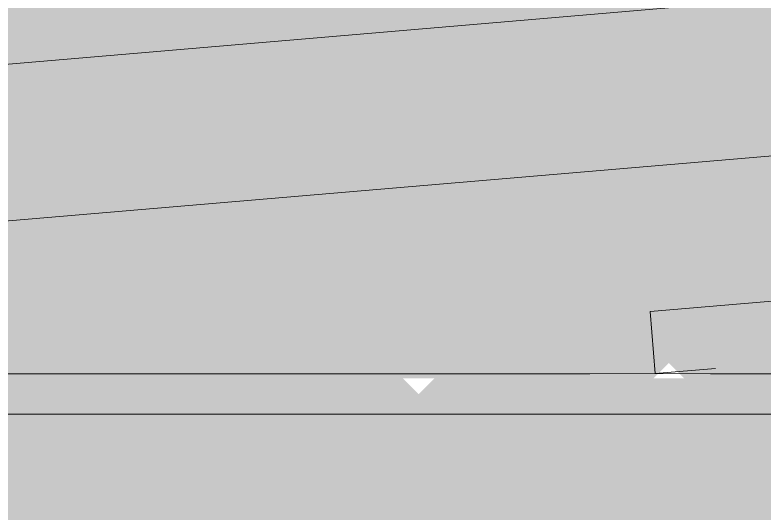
# Model space of a CAD drawing. Header units: millimetres. Extents: x 0 to 84100, y 0 to 59400.
# Drawn here: x 25261.2 to 25500.8, y 33520.1 to 33679.4 of the extents above; entities that cross this region are included whole.
import ezdxf

# ---------------------------------------------------------------- set-up
doc = ezdxf.new("R2010")
doc.units = ezdxf.units.MM
doc.layers.add('10_見えがかり', color=7, linetype='Continuous', lineweight=13)

msp = doc.modelspace()

# ---------------------------------------------------------------- hatches: boundary and pattern name
at = {"layer": '10_見えがかり', "true_color": 0xbdbdbd}
for points in [[(25435.32, 33683.14), (25425.32, 33673.14), (25315.32, 33673.14), (25305.32, 33663.14), (25195.32, 33663.14), (25185.32, 33653.14), (25085.32, 33653.14), (25075.32, 33643.14), (24965.32, 33643.14), (24955.32, 33633.14), (24845.32, 33633.14), (24835.32, 33623.14), (24725.32, 33623.14), (24715.32, 33613.14), (24615.32, 33613.14), (24605.32, 33603.14), (24495.32, 33603.14), (24485.32, 33593.14), (24375.32, 33593.14), (24365.32, 33583.14), (24335.32, 33583.14), (24330.32, 33578.14), (24330.32, 33568.14), (24325.32, 33563.14), (23715.32, 33563.14), (23710.32, 33568.14), (23710.32, 33578.14), (23715.32, 33583.14), (23745.32, 33583.14), (23755.32, 33593.14), (23855.32, 33593.14), (23865.32, 33603.14), (23975.32, 33603.14), (23985.32, 33613.14), (24095.32, 33613.14), (24105.32, 33623.14), (24205.32, 33623.14), (24215.32, 33633.14), (24325.32, 33633.14), (24335.32, 33643.14), (24445.32, 33643.14), (24455.32, 33653.14), (24555.32, 33653.14), (24565.32, 33663.14), (24675.32, 33663.14), (24685.32, 33673.14), (24795.32, 33673.14), (24805.32, 33683.14), (24965.32, 33683.14), (24975.32, 33693.14), (25075.32, 33693.14), (25085.32, 33703.14), (25195.32, 33703.14), (25205.32, 33713.14), (25315.32, 33713.14), (25325.32, 33723.14), (25425.32, 33723.14), (25435.32, 33733.14), (25515.32, 33733.14), (25520.32, 33728.14), (25520.32, 33688.14), (25515.32, 33683.14)], [(26025.32, 33683.14), (26015.32, 33673.14), (25905.32, 33673.14), (25895.32, 33663.14), (25785.32, 33663.14), (25775.32, 33653.14), (25665.32, 33653.14), (25655.32, 33643.14), (25555.32, 33643.14), (25545.32, 33633.14), (25435.32, 33633.14), (25425.32, 33623.14), (25315.32, 33623.14), (25305.32, 33613.14), (25195.32, 33613.14), (25185.32, 33603.14), (25085.32, 33603.14), (25075.32, 33593.14), (24965.32, 33593.14), (24955.32, 33583.14), (24925.32, 33583.14), (24920.32, 33578.14), (24920.32, 33568.14), (24915.32, 33563.14), (24335.32, 33563.14), (24330.32, 33568.14), (24330.32, 33578.14), (24335.32, 33583.14), (24365.32, 33583.14), (24375.32, 33593.14), (24485.32, 33593.14), (24495.32, 33603.14), (24605.32, 33603.14), (24615.32, 33613.14), (24715.32, 33613.14), (24725.32, 33623.14), (24835.32, 33623.14), (24845.32, 33633.14), (24955.32, 33633.14), (24965.32, 33643.14), (25075.32, 33643.14), (25085.32, 33653.14), (25185.32, 33653.14), (25195.32, 33663.14), (25305.32, 33663.14), (25315.32, 33673.14), (25425.32, 33673.14), (25435.32, 33683.14), (25585.32, 33683.14), (25595.32, 33693.14), (25705.32, 33693.14), (25715.32, 33703.14), (25825.32, 33703.14), (25835.32, 33713.14), (25945.32, 33713.14), (25955.32, 33723.14), (26055.32, 33723.14), (26065.32, 33733.14), (26105.32, 33733.14), (26110.32, 33728.14), (26110.32, 33688.14), (26105.32, 33683.14)], [(26660.32, 33728.14), (26660.32, 33688.14), (26655.32, 33683.14), (26575.32, 33683.14), (26565.32, 33673.14), (26455.32, 33673.14), (26445.32, 33663.14), (26335.32, 33663.14), (26325.32, 33653.14), (26215.32, 33653.14), (26205.32, 33643.14), (26095.32, 33643.14), (26085.32, 33633.14), (25985.32, 33633.14), (25975.32, 33623.14), (25865.32, 33623.14), (25855.32, 33613.14), (25745.32, 33613.14), (25735.32, 33603.14), (25625.32, 33603.14), (25615.32, 33593.14), (25515.32, 33593.14), (25505.32, 33583.14), (25465.32, 33583.14), (25460.32, 33578.14), (25470.32, 33568.14), (25465.32, 33563.14), (24925.32, 33563.14), (24920.32, 33568.14), (24920.32, 33578.14), (24925.32, 33583.14), (24955.32, 33583.14), (24965.32, 33593.14), (25075.32, 33593.14), (25085.32, 33603.14), (25185.32, 33603.14), (25195.32, 33613.14), (25305.32, 33613.14), (25315.32, 33623.14), (25425.32, 33623.14), (25435.32, 33633.14), (25545.32, 33633.14), (25555.32, 33643.14), (25655.32, 33643.14), (25665.32, 33653.14), (25775.32, 33653.14), (25785.32, 33663.14), (25895.32, 33663.14), (25905.32, 33673.14), (26015.32, 33673.14), (26025.32, 33683.14), (26175.32, 33683.14), (26185.32, 33693.14), (26295.32, 33693.14), (26305.32, 33703.14), (26415.32, 33703.14), (26425.32, 33713.14), (26525.32, 33713.14), (26535.32, 33723.14), (26645.32, 33723.14), (26655.32, 33733.14)], [(27170.32, 33718.14), (27170.32, 33698.14), (27180.32, 33688.14), (27175.32, 33683.14), (27085.32, 33683.14), (27075.32, 33673.14), (26965.32, 33673.14), (26955.32, 33663.14), (26845.32, 33663.14), (26835.32, 33653.14), (26725.32, 33653.14), (26715.32, 33643.14), (26605.32, 33643.14), (26595.32, 33633.14), (26485.32, 33633.14), (26475.32, 33623.14), (26375.32, 33623.14), (26365.32, 33613.14), (26255.32, 33613.14), (26245.32, 33603.14), (26135.32, 33603.14), (26125.32, 33593.14), (26015.32, 33593.14), (26005.32, 33583.14), (25975.32, 33583.14), (25970.32, 33578.14), (25970.32, 33568.14), (25965.32, 33563.14), (25475.32, 33563.14), (25460.32, 33578.14), (25465.32, 33583.14), (25505.32, 33583.14), (25515.32, 33593.14), (25615.32, 33593.14), (25625.32, 33603.14), (25735.32, 33603.14), (25745.32, 33613.14), (25855.32, 33613.14), (25865.32, 33623.14), (25975.32, 33623.14), (25985.32, 33633.14), (26085.32, 33633.14), (26095.32, 33643.14), (26205.32, 33643.14), (26215.32, 33653.14), (26325.32, 33653.14), (26335.32, 33663.14), (26445.32, 33663.14), (26455.32, 33673.14), (26565.32, 33673.14), (26575.32, 33683.14), (26725.32, 33683.14), (26735.32, 33693.14), (26835.32, 33693.14), (26845.32, 33703.14), (26955.32, 33703.14), (26965.32, 33713.14), (27075.32, 33713.14), (27085.32, 33723.14), (27165.32, 33723.14)], [(25390.32, 33558.14), (25385.32, 33553.14), (25315.32, 33553.14), (25310.32, 33548.14), (25310.32, 33518.14), (25320.32, 33508.14), (25320.32, 33498.14), (25315.32, 33493.14), (24775.32, 33493.14), (24770.32, 33498.14), (24770.32, 33548.14), (24775.32, 33553.14), (24835.32, 33553.14), (24845.32, 33563.14), (25385.32, 33563.14)], [(25890.32, 33558.14), (25885.32, 33553.14), (25825.32, 33553.14), (25820.32, 33548.14), (25820.32, 33498.14), (25815.32, 33493.14), (25325.32, 33493.14), (25320.32, 33498.14), (25320.32, 33508.14), (25310.32, 33518.14), (25310.32, 33548.14), (25315.32, 33553.14), (25385.32, 33553.14), (25395.32, 33563.14), (25885.32, 33563.14)]]:
    msp.add_hatch(color=8, dxfattribs=at).paths.add_polyline_path(points)

# ---------------------------------------------------------------- linework, layer by layer
at = {"layer": '10_見えがかり'}
for points in [[(24332.21, 33584.59), (25502.77, 33684.53), (25551.91, 33684.53), (26124.36, 33733.39)], [(24918.2, 33584.59), (26092.44, 33684.53), (26138.23, 33684.53), (26675.16, 33730.22)], [(25464.32, 33584.59), (26641.99, 33684.53), (26684.43, 33684.53), (27182.56, 33726.79)], [(25485.21, 33566.37), (25465.91, 33564.73), (25445.08, 33564.67), (24938.64, 33564.67), (24919.82, 33564.73), (24918.2, 33584.59)], [(25985.13, 33565.84), (25972.05, 33564.73), (25952.48, 33564.67), (25483.62, 33564.67), (25465.95, 33564.73), (25464.32, 33584.59)], [(24766.81, 33551.7), (25312.48, 33551.71)], [(25312.48, 33551.71), (25818.2, 33551.71)]]:
    msp.add_lwpolyline(points, dxfattribs=at)

doc.saveas('drawing.dxf')
